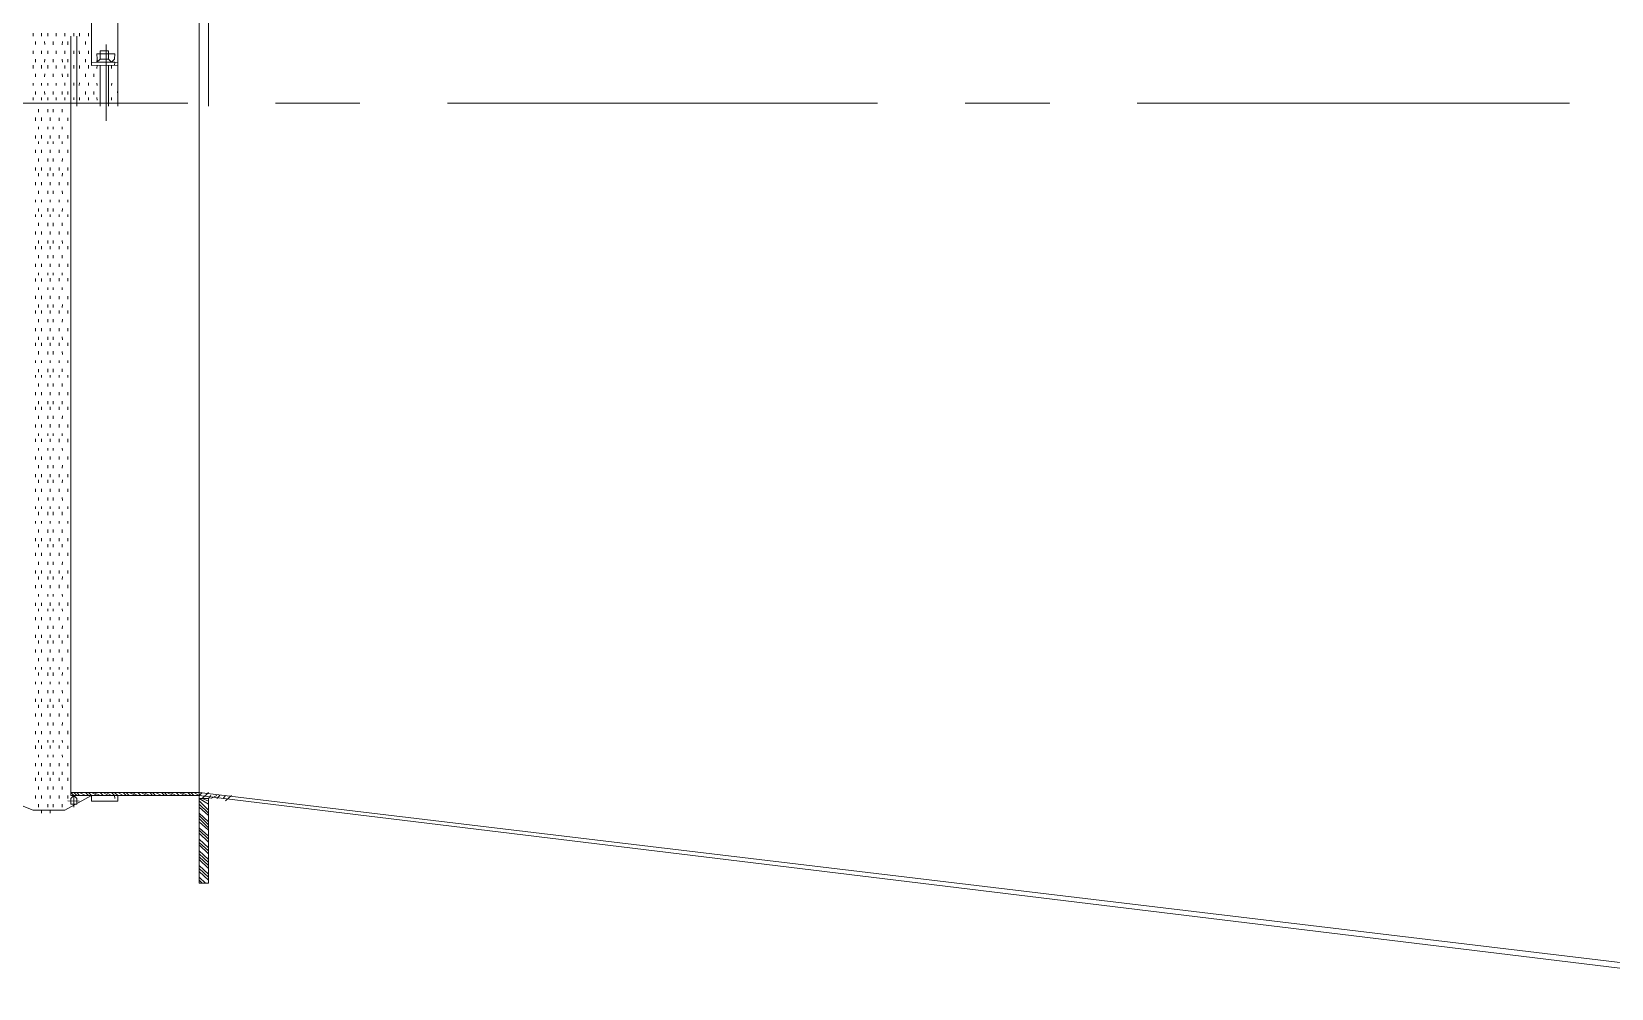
# Model space of a CAD drawing. Header units: centimetres. Extents: x -9345 to 11316, y -7197 to -3465.
# Drawn here: x 6856.6 to 7040.5, y -6420.8 to -6309.4 of the extents above; entities that cross this region are included whole.
import ezdxf

# ---------------------------------------------------------------- set-up
doc = ezdxf.new("R2010")
doc.units = ezdxf.units.CM
doc.layers.add('EXF', color=22, linetype='Continuous', lineweight=9)
doc.layers.add('exf çizimi_dwg', color=8, linetype='Continuous', lineweight=9)

# ---------------------------------------------------------------- blocks, each defined once
blk = doc.blocks.new('exf çizimi_dwg-1497134-_123_30 TEKNİK KAT _ TECHNICAL LEVEL')
at = {"layer": 'EXF', "color": 8}
for p, q in [((-0.7646, 3.0855), (-0.9628, 4.9361)), ((0.0577, 4.6702), (0.0515, 4.1672)), ((0.0503, 4.0652), (0.049, 3.9667)), ((0.0478, 3.8647), (0.0416, 3.3646)), ((0.0403, 3.2625), (0.0391, 3.1641)), ((-0.7677, 3.1231), (-0.7741, 3.116)), ((-0.7678, 3.1096), (-0.7714, 3.1061)), ((-0.7678, 3.116), (-0.7713, 3.1132)), ((-0.8631, 3.0867), (-0.8701, 3.0939)), ((-0.8666, 3.0867), (-0.8701, 3.0903)), ((-0.8567, 3.0866), (-0.8665, 3.0973)), ((-0.8532, 3.0866), (-0.863, 3.0973)), ((-0.8496, 3.0865), (-0.8594, 3.0973)), ((-0.8425, 3.0864), (-0.853, 3.0972)), ((-0.8397, 3.0864), (-0.8495, 3.0971)), ((-0.8361, 3.0864), (-0.8459, 3.0971)), ((-0.8326, 3.0863), (-0.8424, 3.097)), ((-0.8255, 3.0862), (-0.836, 3.097)), ((-0.8227, 3.0862), (-0.8325, 3.0969)), ((-0.8191, 3.0862), (-0.8289, 3.0969)), ((-0.8121, 3.0861), (-0.8225, 3.0968)), ((-0.8085, 3.086), (-0.819, 3.0968)), ((-0.8057, 3.086), (-0.8155, 3.0967)), ((-0.7986, 3.0859), (-0.8084, 3.0966)), ((-0.795, 3.0859), (-0.8056, 3.0966)), ((-0.7915, 3.0858), (-0.802, 3.0965)), ((-0.7887, 3.0858), (-0.7985, 3.0965)), ((-0.7816, 3.0857), (-0.7914, 3.0964)), ((-0.7781, 3.0856), (-0.7886, 3.0964)), ((-0.7745, 3.0856), (-0.785, 3.0963)), ((-0.7679, 3.106), (-0.7715, 3.099)), ((-0.768, 3.099), (-0.7715, 3.0962)), ((-0.7646, 3.089), (-0.7681, 3.0855)), ((-0.7648, 3.072), (-0.7683, 3.0756)), ((-0.7649, 3.0649), (-0.7683, 3.0721)), ((-0.7647, 3.0756), (-0.7682, 3.0791)), ((-0.765, 3.0515), (-0.7685, 3.0586)), ((-0.7651, 3.0479), (-0.7685, 3.055)), ((-0.7649, 3.0585), (-0.7684, 3.0621)), ((-0.7649, 3.0621), (-0.7683, 3.0685)), ((0.0379, 3.0621), (0.0316, 2.5591)), ((-0.7653, 3.0309), (-0.7688, 3.0345)), ((-0.7652, 3.0345), (-0.7687, 3.0416)), ((-0.7651, 3.0451), (-0.7686, 3.048)), ((-0.7651, 3.0415), (-0.7686, 3.0451)), ((-0.7655, 3.0139), (-0.769, 3.0175)), ((-0.7654, 3.0174), (-0.7689, 3.0246)), ((-0.7653, 3.0281), (-0.7688, 3.0309)), ((-0.7654, 3.021), (-0.7688, 3.0281)), ((-0.7657, 2.9969), (-0.7692, 3.0005)), ((-0.7656, 3.004), (-0.7691, 3.0111)), ((-0.7657, 3.0005), (-0.7691, 3.004)), ((-0.7656, 3.0075), (-0.769, 3.014)), ((-0.7659, 2.9771), (-0.7694, 2.9835)), ((-0.766, 2.9735), (-0.7694, 2.9799)), ((-0.7658, 2.9905), (-0.7692, 2.997)), ((0.0503, 2.9804), (0.0468, 2.9805)), ((0.0709, 2.9802), (0.0673, 2.9802)), ((0.0839, 2.9496), (0.0843, 2.98)), ((-0.7661, 2.9629), (-0.7696, 2.9701)), ((-0.7662, 2.9601), (-0.7696, 2.9665)), ((-0.766, 2.97), (-0.7695, 2.9736)), ((0.1047, 2.9663), (0.0161, 2.9674)), ((0.0807, 2.9694), (0.0332, 2.97)), ((0.0431, 2.9735), (0.0403, 2.9735)), ((0.0601, 2.9733), (0.0573, 2.9733)), ((0.0807, 2.973), (0.0771, 2.973)), ((0.0941, 2.9693), (0.0877, 2.9693)), ((-0.7664, 2.9431), (-0.7699, 2.946)), ((-0.7664, 2.9395), (-0.7699, 2.9431)), ((-0.7663, 2.9459), (-0.7698, 2.953)), ((-0.7662, 2.953), (-0.7697, 2.9566)), ((0.0805, 2.9595), (0.0331, 2.9601)), ((0.0428, 2.9465), (0.04, 2.9466)), ((0.0429, 2.9564), (0.0401, 2.9565)), ((0.0498, 2.9429), (0.0463, 2.9429)), ((0.05, 2.9528), (0.0464, 2.9529)), ((0.0598, 2.9463), (0.057, 2.9463)), ((0.0599, 2.9562), (0.0571, 2.9563)), ((0.0704, 2.9426), (0.0668, 2.9427)), ((0.0705, 2.9526), (0.067, 2.9526)), ((0.0804, 2.9461), (0.0768, 2.9461)), ((0.0805, 2.956), (0.0769, 2.956)), ((0.0874, 2.9424), (0.0839, 2.9425)), ((0.0974, 2.9458), (0.0938, 2.9459)), ((0.1079, 2.9422), (0.1044, 2.9422)), ((0.1179, 2.9456), (0.1143, 2.9456)), ((-0.78, 2.9262), (-0.7836, 2.9263)), ((-0.77, 2.9325), (-0.7736, 2.9326)), ((-0.7595, 2.926), (-0.763, 2.926)), ((-0.7495, 2.9323), (-0.753, 2.9323)), ((-0.7425, 2.9258), (-0.746, 2.9258)), ((-0.7325, 2.932), (-0.736, 2.9321)), ((-0.7226, 2.9255), (-0.7255, 2.9256)), ((-0.712, 2.9318), (-0.7155, 2.9318)), ((-0.7057, 2.9253), (-0.7085, 2.9254)), ((-0.6949, 2.9316), (-0.6985, 2.9316)), ((-0.6851, 2.9251), (-0.6887, 2.9251)), ((-0.6744, 2.9313), (-0.6779, 2.9314)), ((-0.6646, 2.9248), (-0.6681, 2.9249)), ((-0.6574, 2.9311), (-0.661, 2.9312)), ((-0.6476, 2.9246), (-0.6511, 2.9247)), ((-0.6376, 2.9309), (-0.6404, 2.9309)), ((-0.627, 2.9244), (-0.6305, 2.9244)), ((-0.6205, 2.9307), (-0.6234, 2.9307)), ((-0.61, 2.9241), (-0.6136, 2.9242)), ((-0.6, 2.9304), (-0.6036, 2.9304)), ((-0.5895, 2.9239), (-0.593, 2.9239)), ((-0.583, 2.9302), (-0.5866, 2.9302)), ((-0.5725, 2.9237), (-0.576, 2.9237)), ((-0.5625, 2.9299), (-0.566, 2.93)), ((-0.5526, 2.9234), (-0.5555, 2.9235)), ((-0.5455, 2.9297), (-0.549, 2.9298)), ((-0.5249, 2.9295), (-0.5285, 2.9295)), ((-0.5079, 2.9293), (-0.5115, 2.9293)), ((-0.4874, 2.929), (-0.4909, 2.9291)), ((-0.4704, 2.9288), (-0.4739, 2.9288)), ((-0.4505, 2.9286), (-0.4534, 2.9286)), ((-0.4336, 2.9283), (-0.4364, 2.9284)), ((-0.413, 2.9281), (-0.4165, 2.9281)), ((-0.396, 2.9279), (-0.3995, 2.9279)), ((-0.3754, 2.9276), (-0.379, 2.9277)), ((-0.3549, 2.9274), (-0.3585, 2.9274)), ((-0.3379, 2.9272), (-0.3415, 2.9272)), ((-0.3174, 2.9269), (-0.3209, 2.927)), ((-0.3004, 2.9267), (-0.3039, 2.9267)), ((-0.2805, 2.9265), (-0.2834, 2.9265)), ((-0.2635, 2.9262), (-0.2664, 2.9263)), ((-0.243, 2.926), (-0.2465, 2.926)), ((-0.226, 2.9258), (-0.2295, 2.9258)), ((-0.2054, 2.9255), (-0.209, 2.9256)), ((-0.1885, 2.9253), (-0.192, 2.9254)), ((-0.1679, 2.9251), (-0.1714, 2.9251)), ((-0.1509, 2.9249), (-0.1544, 2.9249)), ((-0.1303, 2.9246), (-0.1339, 2.9246)), ((-0.1133, 2.9244), (-0.1169, 2.9244)), ((-0.0935, 2.9241), (-0.0964, 2.9242)), ((-0.0765, 2.9239), (-0.0793, 2.924)), ((-0.056, 2.9237), (-0.0595, 2.9237)), ((-0.039, 2.9235), (-0.0425, 2.9235)), ((0.1142, 2.9322), (0.0327, 2.9332)), ((0.0427, 2.9359), (0.0398, 2.936)), ((0.0426, 2.9295), (0.0398, 2.9296)), ((0.0497, 2.933), (0.0462, 2.933)), ((0.0596, 2.9293), (0.0567, 2.9294)), ((0.0597, 2.9357), (0.0568, 2.9357)), ((0.0703, 2.9327), (0.0667, 2.9328)), ((0.0802, 2.9291), (0.0766, 2.9291)), ((0.0802, 2.9355), (0.0767, 2.9355)), ((0.0873, 2.9325), (0.0837, 2.9326)), ((0.0971, 2.9289), (0.0936, 2.9289)), ((0.0972, 2.9352), (0.0937, 2.9353)), ((0.1078, 2.9323), (0.1043, 2.9323)), ((0.1177, 2.9286), (0.1141, 2.9286)), ((0.1177, 2.935), (0.1142, 2.935)), ((-0.7873, 2.9122), (-0.7908, 2.9122)), ((-0.7802, 2.9093), (-0.7838, 2.9093)), ((-0.7802, 2.9156), (-0.7837, 2.9156)), ((-0.7703, 2.9119), (-0.7738, 2.912)), ((-0.7702, 2.9226), (-0.7737, 2.9226)), ((-0.7597, 2.909), (-0.7633, 2.909)), ((-0.7596, 2.9153), (-0.7632, 2.9154)), ((-0.7498, 2.9117), (-0.7533, 2.9117)), ((-0.7496, 2.9223), (-0.7532, 2.9224)), ((-0.7427, 2.9088), (-0.7462, 2.9088)), ((-0.7426, 2.9151), (-0.7461, 2.9152)), ((-0.7327, 2.9115), (-0.7363, 2.9115)), ((-0.7326, 2.9221), (-0.7361, 2.9222)), ((-0.7228, 2.9085), (-0.7257, 2.9086)), ((-0.7228, 2.9149), (-0.7256, 2.9149)), ((-0.7122, 2.9112), (-0.7157, 2.9113)), ((-0.7121, 2.9219), (-0.7156, 2.9219)), ((-0.7059, 2.9083), (-0.7087, 2.9084)), ((-0.7058, 2.9147), (-0.7086, 2.9147)), ((-0.6952, 2.911), (-0.6988, 2.9111)), ((-0.6951, 2.9217), (-0.6986, 2.9217)), ((-0.6853, 2.9081), (-0.6889, 2.9081)), ((-0.6852, 2.9144), (-0.6888, 2.9145)), ((-0.6747, 2.9108), (-0.6782, 2.9108)), ((-0.6745, 2.9214), (-0.6781, 2.9214)), ((-0.6648, 2.9078), (-0.6683, 2.9079)), ((-0.6647, 2.9142), (-0.6682, 2.9142)), ((-0.6577, 2.9106), (-0.6612, 2.9106)), ((-0.6575, 2.9212), (-0.6611, 2.9212)), ((-0.6478, 2.9076), (-0.6513, 2.9077)), ((-0.6477, 2.914), (-0.6512, 2.914)), ((-0.6378, 2.9103), (-0.6406, 2.9103)), ((-0.6377, 2.9209), (-0.6405, 2.921)), ((-0.6272, 2.9074), (-0.6308, 2.9074)), ((-0.6271, 2.9137), (-0.6307, 2.9138)), ((-0.6208, 2.9101), (-0.6237, 2.9101)), ((-0.6207, 2.9207), (-0.6235, 2.9208)), ((-0.6102, 2.9072), (-0.6138, 2.9072)), ((-0.6102, 2.9135), (-0.6137, 2.9135)), ((-0.6003, 2.9098), (-0.6038, 2.9099)), ((-0.6001, 2.9205), (-0.6037, 2.9205)), ((-0.5897, 2.9069), (-0.5932, 2.9069)), ((-0.5896, 2.9132), (-0.5931, 2.9133)), ((-0.5833, 2.9096), (-0.5868, 2.9097)), ((-0.5831, 2.9203), (-0.5867, 2.9203)), ((-0.5727, 2.9067), (-0.5762, 2.9067)), ((-0.5726, 2.913), (-0.5761, 2.9131)), ((-0.5627, 2.9094), (-0.5663, 2.9094)), ((-0.5626, 2.92), (-0.5661, 2.9201)), ((-0.5528, 2.9064), (-0.5557, 2.9065)), ((-0.5528, 2.9128), (-0.5556, 2.9128)), ((-0.5457, 2.9092), (-0.5493, 2.9092)), ((-0.5456, 2.9198), (-0.5491, 2.9199)), ((-0.5359, 2.9062), (-0.5387, 2.9063)), ((-0.5358, 2.9126), (-0.5386, 2.9126)), ((-0.5356, 2.9232), (-0.5385, 2.9233)), ((-0.5252, 2.9089), (-0.5287, 2.909)), ((-0.525, 2.9196), (-0.5286, 2.9196)), ((-0.5153, 2.906), (-0.5188, 2.906)), ((-0.5152, 2.9123), (-0.5187, 2.9124)), ((-0.5151, 2.923), (-0.5186, 2.923)), ((-0.5082, 2.9087), (-0.5117, 2.9087)), ((-0.5081, 2.9193), (-0.5116, 2.9194)), ((-0.4982, 2.9121), (-0.5018, 2.9122)), ((-0.4983, 2.9058), (-0.5018, 2.9058)), ((-0.4981, 2.9228), (-0.5016, 2.9228)), ((-0.4876, 2.9084), (-0.4912, 2.9085)), ((-0.4875, 2.9191), (-0.491, 2.9191)), ((-0.4777, 2.9055), (-0.4813, 2.9056)), ((-0.4777, 2.9119), (-0.4812, 2.9119)), ((-0.4775, 2.9225), (-0.4811, 2.9225)), ((-0.4706, 2.9082), (-0.4742, 2.9083)), ((-0.4705, 2.9189), (-0.474, 2.9189)), ((-0.4608, 2.9053), (-0.4643, 2.9053)), ((-0.4607, 2.9117), (-0.4642, 2.9117)), ((-0.4605, 2.9223), (-0.4641, 2.9223)), ((-0.4508, 2.908), (-0.4537, 2.908)), ((-0.4507, 2.9186), (-0.4535, 2.9187)), ((-0.4402, 2.9051), (-0.4438, 2.9051)), ((-0.4401, 2.9114), (-0.4437, 2.9114)), ((-0.44, 2.922), (-0.4436, 2.9221)), ((-0.4338, 2.9078), (-0.4366, 2.9078)), ((-0.4337, 2.9184), (-0.4365, 2.9185)), ((-0.4231, 2.9112), (-0.4267, 2.9112)), ((-0.423, 2.9218), (-0.4265, 2.9219)), ((-0.4132, 2.9075), (-0.4168, 2.9076)), ((-0.4131, 2.9182), (-0.4167, 2.9182)), ((-0.4026, 2.9109), (-0.4061, 2.911)), ((-0.4025, 2.9216), (-0.406, 2.9216)), ((-0.3963, 2.9073), (-0.3998, 2.9074)), ((-0.3961, 2.918), (-0.3997, 2.918)), ((-0.3856, 2.9107), (-0.3891, 2.9108)), ((-0.3854, 2.9214), (-0.389, 2.9214)), ((-0.3757, 2.9071), (-0.3792, 2.9071)), ((-0.3756, 2.9177), (-0.3791, 2.9178)), ((-0.3657, 2.9105), (-0.3686, 2.9105)), ((-0.3656, 2.9211), (-0.3685, 2.9212)), ((-0.3552, 2.9068), (-0.3587, 2.9069)), ((-0.355, 2.9175), (-0.3586, 2.9175)), ((-0.3487, 2.9103), (-0.3516, 2.9103)), ((-0.3486, 2.9209), (-0.3515, 2.9209)), ((-0.3381, 2.9066), (-0.3417, 2.9066)), ((-0.338, 2.9172), (-0.3416, 2.9173)), ((-0.3282, 2.91), (-0.3318, 2.9101)), ((-0.3281, 2.9207), (-0.3316, 2.9207)), ((-0.3176, 2.9063), (-0.3212, 2.9064)), ((-0.3175, 2.917), (-0.321, 2.917)), ((-0.3112, 2.9098), (-0.3147, 2.9098)), ((-0.3111, 2.9204), (-0.3146, 2.9205)), ((-0.3006, 2.9061), (-0.3042, 2.9062)), ((-0.3005, 2.9168), (-0.304, 2.9168)), ((-0.2907, 2.9095), (-0.2942, 2.9096)), ((-0.2905, 2.9202), (-0.2941, 2.9202)), ((-0.2808, 2.9059), (-0.2836, 2.9059)), ((-0.2807, 2.9165), (-0.2835, 2.9166)), ((-0.2736, 2.9093), (-0.2772, 2.9094)), ((-0.2735, 2.92), (-0.277, 2.92)), ((-0.2638, 2.9057), (-0.2666, 2.9057)), ((-0.2636, 2.9163), (-0.2665, 2.9164)), ((-0.2531, 2.9091), (-0.2567, 2.9091)), ((-0.253, 2.9197), (-0.2565, 2.9198)), ((-0.2432, 2.9054), (-0.2468, 2.9055)), ((-0.2431, 2.9161), (-0.2466, 2.9161)), ((-0.2361, 2.9089), (-0.2397, 2.9089)), ((-0.236, 2.9195), (-0.2395, 2.9196)), ((-0.2262, 2.9052), (-0.2298, 2.9053)), ((-0.2261, 2.9159), (-0.2297, 2.9159)), ((-0.2156, 2.9086), (-0.2191, 2.9087)), ((-0.2154, 2.9193), (-0.219, 2.9193)), ((-0.2056, 2.9156), (-0.2091, 2.9157)), ((-0.1986, 2.9084), (-0.2021, 2.9085)), ((-0.1984, 2.9191), (-0.202, 2.9191)), ((-0.1886, 2.9154), (-0.1921, 2.9154)), ((-0.1787, 2.9082), (-0.1816, 2.9082)), ((-0.1786, 2.9188), (-0.1814, 2.9188)), ((-0.168, 2.9151), (-0.1715, 2.9152)), ((-0.1617, 2.908), (-0.1646, 2.908)), ((-0.1616, 2.9186), (-0.1644, 2.9186)), ((-0.151, 2.9149), (-0.1546, 2.915)), ((-0.1412, 2.9077), (-0.1447, 2.9077)), ((-0.1411, 2.9183), (-0.1446, 2.9184)), ((-0.1305, 2.9147), (-0.134, 2.9147)), ((-0.1242, 2.9075), (-0.1277, 2.9075)), ((-0.124, 2.9181), (-0.1276, 2.9182)), ((-0.1135, 2.9145), (-0.117, 2.9145)), ((-0.1036, 2.9072), (-0.1072, 2.9073)), ((-0.1035, 2.9179), (-0.107, 2.9179)), ((-0.0936, 2.9142), (-0.0965, 2.9143)), ((-0.0867, 2.907), (-0.0902, 2.9071)), ((-0.0865, 2.9177), (-0.0901, 2.9177)), ((-0.0766, 2.914), (-0.0795, 2.914)), ((-0.0661, 2.9068), (-0.0696, 2.9068)), ((-0.066, 2.9174), (-0.0695, 2.9175)), ((-0.0561, 2.9138), (-0.0596, 2.9138)), ((-0.0456, 2.9065), (-0.0491, 2.9066)), ((-0.0454, 2.9172), (-0.049, 2.9172)), ((-0.0391, 2.9135), (-0.0426, 2.9136)), ((-0.0285, 2.9063), (-0.0321, 2.9064)), ((-0.0284, 2.917), (-0.0319, 2.917)), ((-0.0185, 2.9133), (-0.0221, 2.9133)), ((-0.0184, 2.9232), (-0.0219, 2.9233)), ((-0.0087, 2.9061), (-0.0115, 2.9061)), ((-0.0086, 2.9167), (-0.0114, 2.9167)), ((-0.0015, 2.9131), (-0.0051, 2.9131)), ((-0.0014, 2.923), (-0.005, 2.923)), ((0.0083, 2.9059), (0.0054, 2.9059)), ((0.0084, 2.9165), (0.0056, 2.9165)), ((0.019, 2.9128), (0.0154, 2.9129)), ((0.0191, 2.9228), (0.0156, 2.9228)), ((0.0289, 2.9056), (0.0253, 2.9056)), ((0.029, 2.9162), (0.0254, 2.9163)), ((0.0424, 2.909), (0.0395, 2.909)), ((0.0425, 2.9189), (0.0396, 2.9189)), ((0.0494, 2.9053), (0.0458, 2.9054)), ((0.0495, 2.916), (0.046, 2.916)), ((0.0496, 2.9224), (0.0461, 2.9224)), ((0.0593, 2.9088), (0.0565, 2.9088)), ((0.0595, 2.9187), (0.0566, 2.9187)), ((0.0699, 2.9051), (0.0664, 2.9051)), ((0.0701, 2.9157), (0.0665, 2.9158)), ((0.0701, 2.9221), (0.0666, 2.9222)), ((0.0799, 2.9085), (0.0763, 2.9086)), ((0.08, 2.9184), (0.0765, 2.9185)), ((0.0871, 2.9155), (0.0835, 2.9156)), ((0.0871, 2.9219), (0.0836, 2.922)), ((0.0969, 2.9083), (0.0934, 2.9084)), ((0.097, 2.9182), (0.0935, 2.9183)), ((0.1076, 2.9153), (0.104, 2.9153)), ((0.1077, 2.9217), (0.1041, 2.9217)), ((0.1174, 2.9081), (0.1139, 2.9081)), ((0.1175, 2.918), (0.114, 2.918)), ((-0.7874, 2.9022), (-0.791, 2.9023)), ((-0.7804, 2.8986), (-0.7839, 2.8987)), ((-0.7705, 2.895), (-0.774, 2.895)), ((-0.7704, 2.902), (-0.7739, 2.9021)), ((-0.7598, 2.8984), (-0.7634, 2.8984)), ((-0.75, 2.8947), (-0.7535, 2.8947)), ((-0.7499, 2.9018), (-0.7534, 2.9018)), ((-0.7428, 2.8981), (-0.7464, 2.8982)), ((-0.7329, 2.8945), (-0.7365, 2.8945)), ((-0.7329, 2.9016), (-0.7364, 2.9016)), ((-0.723, 2.8979), (-0.7258, 2.8979)), ((-0.7124, 2.8942), (-0.716, 2.8943)), ((-0.7123, 2.9013), (-0.7159, 2.9014)), ((-0.706, 2.8977), (-0.7088, 2.8977)), ((-0.6954, 2.894), (-0.699, 2.8941)), ((-0.6953, 2.9011), (-0.6989, 2.9011)), ((-0.6854, 2.8974), (-0.689, 2.8975)), ((-0.6749, 2.8938), (-0.6784, 2.8938)), ((-0.6748, 2.9008), (-0.6783, 2.9009)), ((-0.6649, 2.8972), (-0.6684, 2.8972)), ((-0.6579, 2.8936), (-0.6614, 2.8936)), ((-0.6578, 2.9006), (-0.6613, 2.9007)), ((-0.6479, 2.897), (-0.6515, 2.897)), ((-0.638, 2.8933), (-0.6409, 2.8934)), ((-0.638, 2.9004), (-0.6408, 2.9004)), ((-0.6274, 2.8967), (-0.6309, 2.8968)), ((-0.621, 2.8931), (-0.6239, 2.8931)), ((-0.6209, 2.9002), (-0.6238, 2.9002)), ((-0.6104, 2.8965), (-0.6139, 2.8966)), ((-0.6005, 2.8929), (-0.604, 2.8929)), ((-0.6004, 2.8999), (-0.6039, 2.9)), ((-0.5898, 2.8963), (-0.5933, 2.8963)), ((-0.5835, 2.8926), (-0.587, 2.8927)), ((-0.5834, 2.8997), (-0.5869, 2.8998)), ((-0.5728, 2.896), (-0.5764, 2.8961)), ((-0.5629, 2.8924), (-0.5665, 2.8924)), ((-0.5629, 2.8995), (-0.5664, 2.8995)), ((-0.553, 2.8958), (-0.5558, 2.8958)), ((-0.546, 2.8922), (-0.5495, 2.8922)), ((-0.5459, 2.8992), (-0.5494, 2.8993)), ((-0.536, 2.8956), (-0.5388, 2.8956)), ((-0.5254, 2.8919), (-0.5289, 2.892)), ((-0.5253, 2.899), (-0.5288, 2.899)), ((-0.5154, 2.8953), (-0.519, 2.8954)), ((-0.5084, 2.8917), (-0.5119, 2.8918)), ((-0.5083, 2.8988), (-0.5118, 2.8988)), ((-0.4984, 2.8951), (-0.502, 2.8952)), ((-0.4878, 2.8915), (-0.4914, 2.8915)), ((-0.4878, 2.8985), (-0.4913, 2.8986)), ((-0.4779, 2.8949), (-0.4814, 2.8949)), ((-0.4708, 2.8913), (-0.4744, 2.8913)), ((-0.4708, 2.8983), (-0.4743, 2.8984)), ((-0.4609, 2.8947), (-0.4644, 2.8947)), ((-0.451, 2.891), (-0.4539, 2.891)), ((-0.4509, 2.8981), (-0.4538, 2.8981)), ((-0.4403, 2.8944), (-0.4439, 2.8945)), ((-0.434, 2.8908), (-0.4368, 2.8908)), ((-0.4339, 2.8979), (-0.4367, 2.8979)), ((-0.4233, 2.8942), (-0.4269, 2.8942)), ((-0.4232, 2.9048), (-0.4267, 2.9049)), ((-0.4135, 2.8905), (-0.417, 2.8906)), ((-0.4134, 2.8976), (-0.4169, 2.8977)), ((-0.4028, 2.8939), (-0.4063, 2.894)), ((-0.4027, 2.9046), (-0.4062, 2.9046)), ((-0.3965, 2.8903), (-0.4, 2.8904)), ((-0.3964, 2.8974), (-0.3999, 2.8974)), ((-0.3858, 2.8937), (-0.3893, 2.8938)), ((-0.3857, 2.9044), (-0.3892, 2.9044)), ((-0.3758, 2.8971), (-0.3794, 2.8972)), ((-0.3759, 2.8901), (-0.3794, 2.8901)), ((-0.3659, 2.8935), (-0.3688, 2.8935)), ((-0.3658, 2.9041), (-0.3687, 2.9042)), ((-0.3554, 2.8898), (-0.3589, 2.8899)), ((-0.3553, 2.8969), (-0.3588, 2.8969)), ((-0.349, 2.8933), (-0.3518, 2.8933)), ((-0.3488, 2.9039), (-0.3517, 2.904)), ((-0.3384, 2.8896), (-0.3419, 2.8897)), ((-0.3383, 2.8967), (-0.3418, 2.8967)), ((-0.3284, 2.893), (-0.332, 2.8931)), ((-0.3283, 2.9037), (-0.3318, 2.9037)), ((-0.3178, 2.8894), (-0.3214, 2.8894)), ((-0.3177, 2.8964), (-0.3213, 2.8965)), ((-0.3114, 2.8928), (-0.3149, 2.8929)), ((-0.3113, 2.9035), (-0.3148, 2.9035)), ((-0.3008, 2.8891), (-0.3044, 2.8892)), ((-0.3008, 2.8962), (-0.3043, 2.8963)), ((-0.2909, 2.8926), (-0.2944, 2.8926)), ((-0.2908, 2.9032), (-0.2943, 2.9032)), ((-0.281, 2.8889), (-0.2838, 2.8889)), ((-0.2809, 2.896), (-0.2837, 2.896)), ((-0.2739, 2.8924), (-0.2774, 2.8924)), ((-0.2737, 2.903), (-0.2773, 2.903)), ((-0.264, 2.8887), (-0.2668, 2.8887)), ((-0.2639, 2.8958), (-0.2667, 2.8958)), ((-0.2533, 2.8921), (-0.2569, 2.8921)), ((-0.2532, 2.9027), (-0.2567, 2.9028)), ((-0.2435, 2.8884), (-0.247, 2.8885)), ((-0.2434, 2.8955), (-0.2469, 2.8956)), ((-0.2363, 2.8919), (-0.2399, 2.8919)), ((-0.2362, 2.9025), (-0.2397, 2.9026)), ((-0.2264, 2.8882), (-0.23, 2.8883)), ((-0.2263, 2.8953), (-0.2299, 2.8953)), ((-0.2158, 2.8916), (-0.2193, 2.8917)), ((-0.2156, 2.9023), (-0.2192, 2.9023)), ((-0.2058, 2.895), (-0.2094, 2.8951)), ((-0.2059, 2.888), (-0.2094, 2.888)), ((-0.2057, 2.905), (-0.2092, 2.905)), ((-0.1988, 2.8914), (-0.2023, 2.8915)), ((-0.1987, 2.9021), (-0.2022, 2.9021)), ((-0.1888, 2.8948), (-0.1924, 2.8949)), ((-0.1889, 2.8878), (-0.1924, 2.8878)), ((-0.1887, 2.9048), (-0.1922, 2.9048)), ((-0.179, 2.8912), (-0.1818, 2.8912)), ((-0.1788, 2.9018), (-0.1816, 2.9019)), ((-0.1684, 2.8875), (-0.1719, 2.8876)), ((-0.1683, 2.8946), (-0.1718, 2.8946)), ((-0.1681, 2.9045), (-0.1717, 2.9045)), ((-0.1619, 2.891), (-0.1648, 2.891)), ((-0.1618, 2.9016), (-0.1646, 2.9016)), ((-0.1514, 2.8873), (-0.1549, 2.8873)), ((-0.1513, 2.8944), (-0.1548, 2.8944)), ((-0.1512, 2.9043), (-0.1547, 2.9043)), ((-0.1414, 2.8907), (-0.1449, 2.8908)), ((-0.1413, 2.9014), (-0.1448, 2.9014)), ((-0.1308, 2.887), (-0.1343, 2.8871)), ((-0.1307, 2.8941), (-0.1342, 2.8942)), ((-0.1306, 2.904), (-0.1341, 2.9041)), ((-0.1244, 2.8905), (-0.1279, 2.8905)), ((-0.1242, 2.9011), (-0.1278, 2.9012)), ((-0.1137, 2.8939), (-0.1173, 2.8939)), ((-0.1138, 2.8868), (-0.1173, 2.8869)), ((-0.1136, 2.9038), (-0.1171, 2.9039)), ((-0.1038, 2.8902), (-0.1074, 2.8903)), ((-0.1037, 2.9009), (-0.1073, 2.9009)), ((-0.0939, 2.8937), (-0.0967, 2.8937)), ((-0.0938, 2.9036), (-0.0966, 2.9036)), ((-0.0869, 2.89), (-0.0904, 2.8901)), ((-0.0867, 2.9007), (-0.0903, 2.9007)), ((-0.0769, 2.8935), (-0.0797, 2.8935)), ((-0.0768, 2.9034), (-0.0796, 2.9034)), ((-0.0663, 2.8898), (-0.0698, 2.8898)), ((-0.0662, 2.9004), (-0.0697, 2.9005)), ((-0.0563, 2.8932), (-0.0599, 2.8932)), ((-0.0562, 2.9031), (-0.0597, 2.9032)), ((-0.0458, 2.8895), (-0.0493, 2.8896)), ((-0.0456, 2.9002), (-0.0492, 2.9002)), ((-0.0393, 2.893), (-0.0429, 2.893)), ((-0.0392, 2.9029), (-0.0428, 2.9029)), ((-0.0287, 2.8893), (-0.0323, 2.8894)), ((-0.0286, 2.9), (-0.0321, 2.9)), ((-0.0188, 2.8927), (-0.0223, 2.8928)), ((-0.0187, 2.9027), (-0.0222, 2.9027)), ((-0.0089, 2.8891), (-0.0118, 2.8891)), ((-0.0088, 2.8997), (-0.0116, 2.8998)), ((-0.0018, 2.8925), (-0.0053, 2.8926)), ((-0.0017, 2.9024), (-0.0052, 2.9025)), ((0.0081, 2.8889), (0.0052, 2.8889)), ((0.0082, 2.8995), (0.0054, 2.8995)), ((0.0188, 2.8923), (0.0152, 2.8923)), ((0.0189, 2.9022), (0.0153, 2.9022)), ((0.0286, 2.8886), (0.0251, 2.8887)), ((0.0288, 2.8993), (0.0252, 2.8993)), ((0.0421, 2.892), (0.0393, 2.892)), ((0.0422, 2.8991), (0.0394, 2.8991)), ((0.0493, 2.8954), (0.0457, 2.8955)), ((0.0591, 2.8918), (0.0563, 2.8918)), ((0.0592, 2.8989), (0.0564, 2.8989)), ((0.0698, 2.8952), (0.0662, 2.8952)), ((0.0797, 2.8915), (0.0761, 2.8916)), ((0.0798, 2.8986), (0.0762, 2.8987)), ((0.0868, 2.895), (0.0833, 2.895)), ((0.0869, 2.9049), (0.0834, 2.9049)), ((0.0967, 2.8913), (0.0931, 2.8913)), ((0.0968, 2.8984), (0.0932, 2.8985)), ((0.1073, 2.8947), (0.1038, 2.8948)), ((0.1075, 2.9046), (0.1039, 2.9047)), ((0.1172, 2.8911), (0.1137, 2.8911)), ((0.1173, 2.8982), (0.1138, 2.8982)), ((-0.094, 2.8866), (-0.0968, 2.8866)), ((-0.077, 2.8864), (-0.0798, 2.8864)), ((-0.0564, 2.8861), (-0.06, 2.8862)), ((-0.0394, 2.8859), (-0.043, 2.886)), ((-0.0189, 2.8857), (-0.0224, 2.8857)), ((-0.0019, 2.8855), (-0.0054, 2.8855)), ((0.0187, 2.8852), (0.0151, 2.8852)), ((0.042, 2.8821), (0.0392, 2.8821)), ((0.0491, 2.8848), (0.0456, 2.8849)), ((0.059, 2.8818), (0.0562, 2.8819)), ((0.0697, 2.8846), (0.0661, 2.8846)), ((0.0796, 2.8816), (0.076, 2.8816)), ((0.0867, 2.8844), (0.0831, 2.8844)), ((0.0966, 2.8814), (0.093, 2.8814)), ((0.1072, 2.8841), (0.1037, 2.8841)), ((0.1171, 2.8811), (0.1135, 2.8812))]:
    blk.add_line(p, q, dxfattribs=at)
at = {"layer": 'EXF', "color": 8, "flags": 128}
for points in [[(-0.7834, 2.9397), (-0.7699, 2.9396), (-0.7834, 2.9397), (-0.7699, 2.9396), (-0.7834, 2.9397), (-0.7699, 2.9396), (-0.7665, 2.936), (-0.7646, 3.0855), (-0.7681, 3.0855), (-0.9699, 4.9362)], [(-0.7779, 3.0962), (-0.7717, 3.0856), (-0.7715, 3.0962), (-0.87, 3.0974), (-0.8701, 3.0868), (0.0345, 3.0756), (0.9427, 3.0644), (0.9428, 3.075), (0.0346, 3.0862)], [(-0.7645, 3.0961), (-0.7716, 3.0891), (-0.7744, 3.0962)], [(-0.7647, 3.0791), (-0.7681, 3.0855), (-0.77, 2.936), (0.0326, 2.9261), (0.1141, 2.9251)], [(-0.7662, 2.9565), (-0.7697, 2.9601), (-0.7761, 2.9602), (-0.7757, 2.9907), (-0.7761, 2.9602), (-0.7697, 2.9601), (-0.7871, 2.9291), (-0.7875, 2.8923), (-0.7745, 2.8582), (-0.7773, 2.8582), (-0.7777, 2.827), (-0.7749, 2.827)], [(-0.7658, 2.987), (-0.7693, 2.9906), (-0.7757, 2.9907), (-0.7693, 2.9906)], [(-0.7659, 2.9835), (-0.7694, 2.987), (-0.7729, 2.9871)], [(0.0333, 2.9807), (0.8459, 2.9706), (0.8455, 2.9402), (0.0804, 2.9496), (0.0808, 2.9801)], [(0.0843, 2.9765), (0.084, 2.9559), (0.0843, 2.9765), (0.0807, 2.9765)], [(0.0876, 2.9595), (0.094, 2.9594), (0.0941, 2.9693), (0.0942, 2.9728), (0.0942, 2.9764), (0.0878, 2.9764), (0.0842, 2.973), (0.0877, 2.9693), (0.0876, 2.9595), (0.084, 2.9559), (0.0876, 2.9559), (0.0939, 2.9558), (0.0942, 2.9728)], [(0.0939, 2.9558), (0.094, 2.9594), (0.0975, 2.9593), (0.0976, 2.9692), (0.0941, 2.9693), (0.0976, 2.9692), (0.0941, 2.9693), (0.0976, 2.9692), (0.0975, 2.9593), (0.094, 2.9594), (0.0975, 2.9593)], [(-0.7763, 2.946), (-0.7764, 2.9326), (-0.7763, 2.946), (-0.7764, 2.9326), (-0.7763, 2.946), (-0.7764, 2.9326)]]:
    blk.add_lwpolyline(points, dxfattribs=at)
for points in [[(0.0842, 2.9666), (0.0841, 2.963)], [(-0.7764, 2.9361), (-0.7735, 2.9361), (-0.7699, 2.9396), (-0.7734, 2.9432), (-0.7763, 2.9432), (-0.7798, 2.9432), (-0.7799, 2.9397), (-0.7799, 2.9362), (-0.7764, 2.9361), (-0.7799, 2.9362), (-0.7799, 2.9397), (-0.7798, 2.9432), (-0.7763, 2.9432), (-0.7734, 2.9432), (-0.7699, 2.9396), (-0.7735, 2.9361), (-0.7764, 2.9361), (-0.7799, 2.9362), (-0.7799, 2.9397), (-0.7798, 2.9432), (-0.7763, 2.9432), (-0.7734, 2.9432), (-0.7699, 2.9396), (-0.7735, 2.9361)], [(-0.7763, 2.9432), (-0.7734, 2.9432), (-0.7699, 2.9396), (-0.7735, 2.9361), (-0.7764, 2.9361), (-0.7799, 2.9362), (-0.7799, 2.9397), (-0.7798, 2.9432), (-0.7763, 2.9432), (-0.7798, 2.9432), (-0.7799, 2.9397), (-0.7799, 2.9362), (-0.7764, 2.9361), (-0.7735, 2.9361), (-0.7699, 2.9396), (-0.7734, 2.9432)], [(0.0326, 2.9261), (-0.77, 2.936)]]:
    blk.add_lwpolyline(points, close=True, dxfattribs=at)

msp = doc.modelspace()

# ---------------------------------------------------------------- block references
at = {"layer": 'exf çizimi_dwg', "extrusion": (0, 0, -1), "xscale": 100.0000000000001, "yscale": 100.0000000000001, "zscale": -99.99999999999999, "rotation": 90.70833904718141}
msp.add_blockref('exf çizimi_dwg-1497134-_123_30 TEKNİK KAT _ TECHNICAL LEVEL', (-6568.58, -6317.74), dxfattribs=at)

doc.saveas('drawing.dxf')
